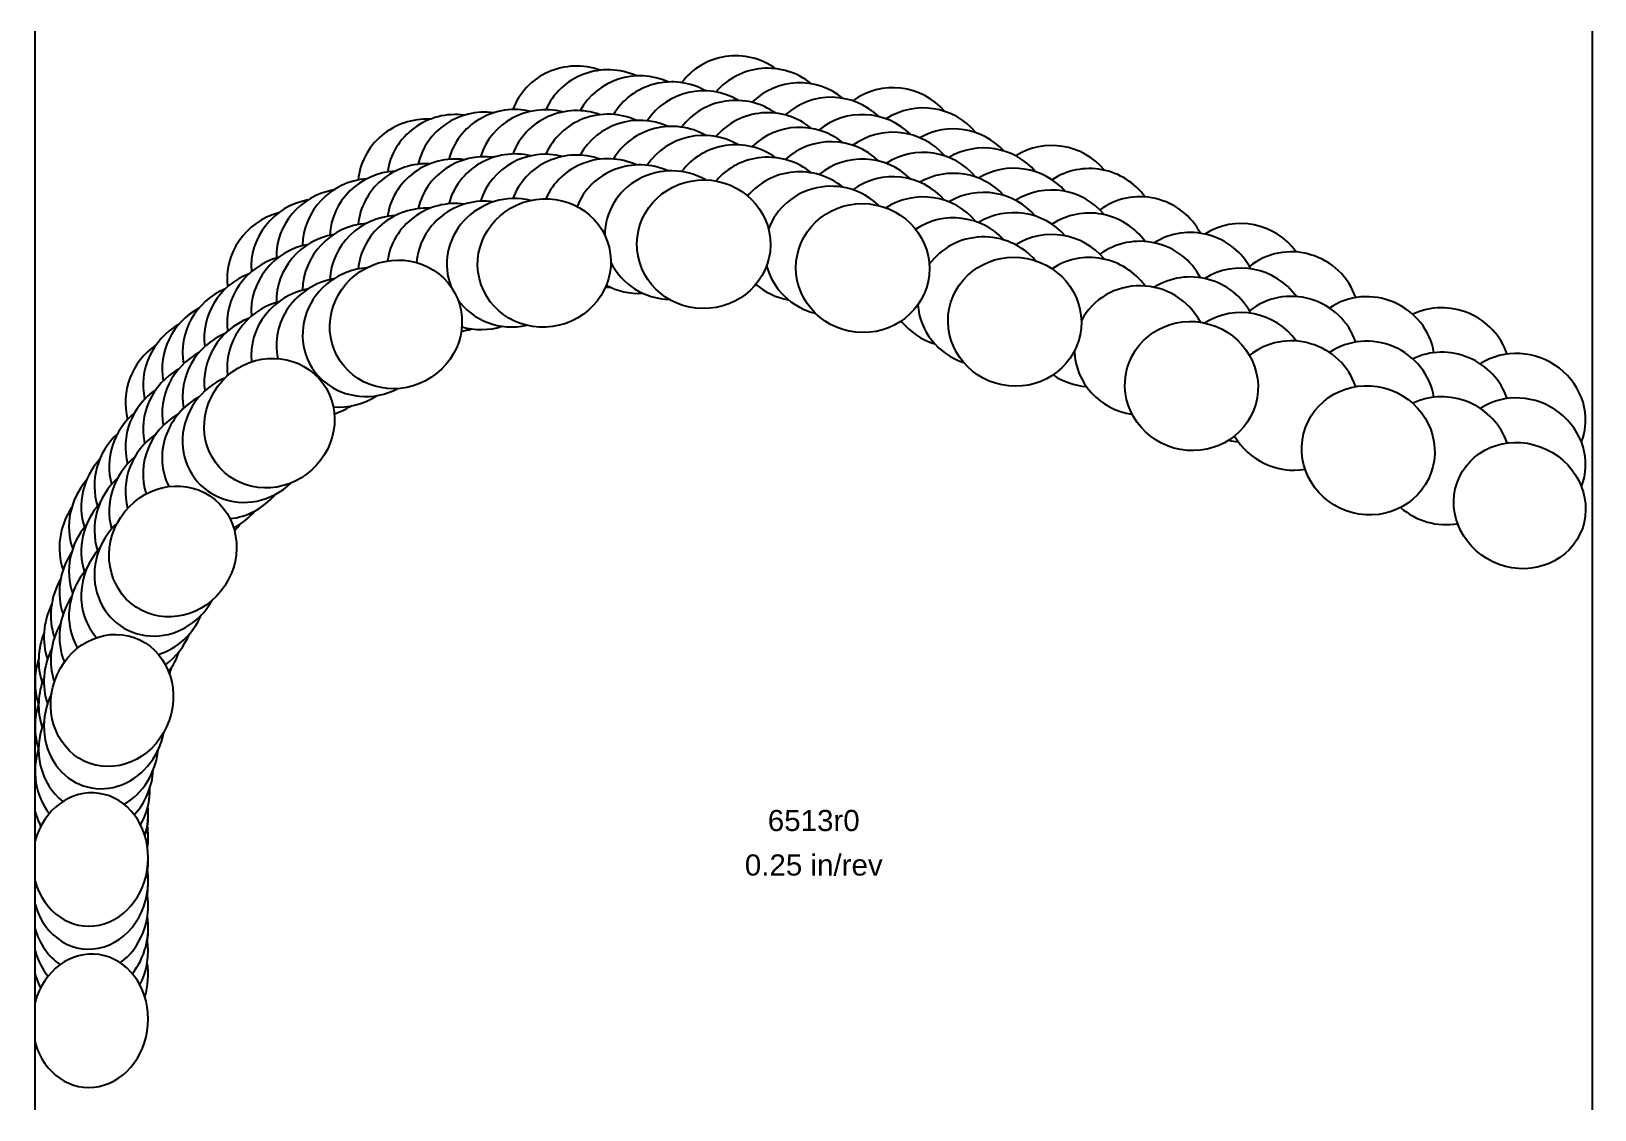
# Model space of a CAD drawing. Header units: inches. Extents: x -8.77 to 0.01, y -5 to 1.06.
import ezdxf
from ezdxf.enums import TextEntityAlignment as Align

# ---------------------------------------------------------------- set-up
doc = ezdxf.new("R2010")
doc.units = ezdxf.units.IN
doc.header["$MEASUREMENT"] = 0
for name, color, linetype, true_color in [('Blade_1', 30, 'Continuous', 0xff7f00), ('Blade_2', 7, 'Continuous', 0xcccc00), ('Blade_3', 7, 'Continuous', 0x00cc00), ('Blade_4', 7, 'Continuous', 0x00cccc), ('Blade_5', 7, 'Continuous', 0x0066cc)]:
    doc.layers.add(name, color=color, linetype=linetype, true_color=true_color)
doc.layers.add('Gage_Line', color=7, linetype='Continuous')
doc.styles.get("Standard").update_dxf_attribs({"font": 'arial.ttf'})

msp = doc.modelspace()

# ---------------------------------------------------------------- linework, layer by layer
at = {"layer": 'Blade_1'}
for centre, major_axis, ratio, start_param, end_param in [((-4.993252, 0.362628), (0.374963, -0.005257), 0.96408822, 7.3174338, 8.87378988), ((-5.889172, 0.257117), (0.364518, 0.088045), 0.96002462, 7.34665073, 8.9066349), ((-4.099909, 0.228539), (0.372944, -0.039211), 0.96580882, 7.15303441, 8.67102183), ((-4.993252, 0.112628), (0.374963, -0.005257), 0.96408822, 7.3174338, 8.87378988), ((-5.889172, 0.007117), (0.364518, 0.088045), 0.96002462, 7.34665073, 8.9066349), ((-4.099909, -0.021461), (0.372944, -0.039211), 0.96580882, 7.15303441, 8.67102183), ((-6.722496, -0.087847), (0.331584, 0.17515), 0.95411763, 1.11338806, 2.63341633), ((-3.245866, -0.072892), (0.367797, -0.073147), 0.96564124, 7.18186923, 8.61788343), ((-6.722496, -0.337847), (0.331584, 0.17515), 0.95411763, 1.11338806, 2.63341633), ((-3.245866, -0.322892), (0.367797, -0.073147), 0.96564124, 7.18186923, 8.61788343), ((-2.252742, -0.434313), (0.360895, -0.101882), 0.96535337, 7.01924515, 8.71283576), ((-7.43347, -0.642661), (0.277871, 0.251819), 0.94663935, 1.17942042, 2.56909031), ((-2.252742, -0.684313), (0.360895, -0.101882), 0.96535337, 7.01924515, 8.71283576), ((-1.259465, -0.795573), (0.352205, -0.12875), 0.9646515, 6.77956566, 8.81703799), ((-7.43347, -0.892661), (0.277871, 0.251819), 0.94663935, 1.17942042, 2.56909031), ((-1.259465, -1.045573), (0.352205, -0.12875), 0.9646515, 6.77956566, 8.81703799), ((-0.40896, -1.105873), (0.3384, -0.161586), 0.9335827, 6.34200468, 8.9125148), ((-0.40896, -1.355873), (0.3384, -0.161586), 0.9335827, 6.34200468, 8.9125148), ((-7.975628, -1.363458), (0.206931, 0.312737), 0.93365493, 1.26077696, 2.46529371), ((-7.975628, -1.613458), (0.206931, 0.312737), 0.93365493, 1.26077696, 2.46529371), ((-8.317633, -2.20095), (0.123869, 0.353951), 0.90643898, 1.36069139, 2.28325052), ((-8.317633, -2.45095), (0.123869, 0.353951), 0.90643898, 1.36069139, 2.28325052), ((-8.317633, -2.45095), (0.123869, 0.353951), 0.90643898, 4.73683772, 4.84389469), ((-8.439581, -3.594446), (0.0328, 0.373563), 0.86704586, 1.97782491, 7.64879721), ((-8.439581, -3.344446), (0.0328, 0.373563), 0.86704586, 4.47302784, 4.92073289), ((-8.439581, -3.344446), (0.0328, 0.373563), 0.86704586, 1.97782491, 2.01200162), ((-8.439881, -4.000749), (0.0328, 0.373563), 0.86704582, 4.66074427, 4.83371017), ((-8.439881, -4.500749), (0.0328, 0.373563), 0.86704582, 1.98086807, 7.64575401), ((-8.439881, -4.250749), (0.0328, 0.373563), 0.86704582, 4.47302782, 4.99610582), ((-8.439881, -4.250749), (0.0328, 0.373563), 0.86704582, 1.98086807, 2.01200161)]:
    msp.add_ellipse(centre, major_axis=major_axis, ratio=ratio, start_param=start_param, end_param=end_param, dxfattribs=at)
for centre, major_axis, ratio in [((-4.993252, -0.137372), (0.374963, -0.005257), 0.96408822), ((-5.889172, -0.242883), (0.364518, 0.088045), 0.96002462), ((-4.099909, -0.271461), (0.372944, -0.039211), 0.96580882), ((-6.722496, -0.587847), (0.331584, 0.17515), 0.95411763), ((-3.245866, -0.572892), (0.367797, -0.073147), 0.96564124), ((-2.252742, -0.934313), (0.360895, -0.101882), 0.96535337), ((-7.43347, -1.142661), (0.277871, 0.251819), 0.94663935), ((-1.259465, -1.295573), (0.352205, -0.12875), 0.9646515), ((-0.40896, -1.605873), (0.3384, -0.161586), 0.9335827), ((-7.975628, -1.863458), (0.206931, 0.312737), 0.93365493), ((-8.317633, -2.70095), (0.123869, 0.353951), 0.90643898)]:
    msp.add_ellipse(centre, major_axis=major_axis, ratio=ratio, dxfattribs=at)
at = {"layer": 'Blade_2'}
for centre, major_axis, ratio, start_param, end_param in [((-5.174289, 0.413524), (0.374763, 0.013326), 0.96320481, 7.28052107, 8.87237546), ((-4.275318, 0.325845), (0.373594, -0.03244), 0.9658344, 7.14821143, 8.70240139), ((-6.062888, 0.258706), (0.359719, 0.10596), 0.95907759, 7.31364077, 8.90085537), ((-5.174289, 0.163524), (0.374763, 0.013326), 0.96320481, 7.28052107, 8.87237546), ((-4.275318, 0.075845), (0.373594, -0.03244), 0.9658344, 7.14821143, 8.70240139), ((-3.416075, 0.041165), (0.369085, -0.066343), 0.96568142, 7.14971641, 8.58775371), ((-6.062888, 0.008706), (0.359719, 0.10596), 0.95907759, 7.31364077, 8.90085537), ((-5.174289, -0.086476), (0.374763, 0.013326), 0.96320481, 7.28052107, 9.3863131), ((-6.87618, -0.131201), (0.322193, 0.191877), 0.9525643, 1.08442814, 2.62176808), ((-4.275318, -0.174155), (0.373594, -0.03244), 0.9658344, 7.14821143, 9.17018811), ((-3.416075, -0.208835), (0.369085, -0.066343), 0.96568142, 7.14971641, 8.58775371), ((-6.062888, -0.241294), (0.359719, 0.10596), 0.95907759, 7.31364077, 9.5154628), ((-6.87618, -0.381201), (0.322193, 0.191877), 0.9525643, 1.08442814, 2.62176808), ((-3.416075, -0.458835), (0.369085, -0.066343), 0.96568142, 7.14971641, 8.99921224), ((-5.174289, -0.086476), (0.374763, 0.013326), 0.96320481, 3.5382938, 4.64810176), ((-4.275318, -0.174155), (0.373594, -0.03244), 0.9658344, 3.46436099, 4.55307349), ((-6.87618, -0.631201), (0.322193, 0.191877), 0.9525643, 1.08442814, 4.6546522), ((-7.556671, -0.723043), (0.265123, 0.265207), 0.9449577, 1.15839822, 2.56664863), ((-6.062888, -0.241294), (0.359719, 0.10596), 0.95907759, 3.44571828, 4.64179008), ((-3.416075, -0.458835), (0.369085, -0.066343), 0.96568142, 3.37675908, 4.56648487), ((-7.556671, -0.973043), (0.265123, 0.265207), 0.9449577, 1.15839822, 2.56664863), ((-7.556671, -1.223043), (0.265123, 0.265207), 0.9449577, 1.15839822, 4.69224443), ((-8.060746, -1.470931), (0.191276, 0.32255), 0.92922053, 1.25669119, 2.45822773), ((-8.060746, -1.720931), (0.191276, 0.32255), 0.92922053, 1.25669119, 2.45822773), ((-8.060746, -1.970931), (0.191276, 0.32255), 0.92922053, 1.25669119, 4.74549479), ((-8.359799, -2.324716), (0.105695, 0.359797), 0.89893272, 1.37707896, 2.22980635), ((-8.359799, -2.574716), (0.105695, 0.359797), 0.89893272, 1.37707896, 2.22980635), ((-8.359799, -2.824716), (0.105695, 0.359797), 0.89893272, 1.37707896, 4.82344537), ((-8.439881, -3.473663), (0.0328, 0.373563), 0.86704582, 4.65420174, 4.98400284), ((-8.439881, -3.723663), (0.0328, 0.373563), 0.86704582, 1.98086807, 4.98400284)]:
    msp.add_ellipse(centre, major_axis=major_axis, ratio=ratio, start_param=start_param, end_param=end_param, dxfattribs=at)
at = {"layer": 'Blade_3'}
for centre, major_axis, ratio, start_param, end_param in [((-5.354913, 0.447529), (0.37359, 0.032486), 0.96278217, 7.32369408, 8.85809939), ((-4.452828, 0.407083), (0.374123, -0.025628), 0.96540444, 7.21747457, 8.72168037), ((-6.23359, 0.243835), (0.354034, 0.123632), 0.95761571, 7.36662626, 8.88432549), ((-5.354913, 0.197529), (0.37359, 0.032486), 0.96278217, 7.32369408, 8.85809939), ((-4.452828, 0.157083), (0.374123, -0.025628), 0.96540444, 7.21747457, 8.72168037), ((-3.586283, 0.14828), (0.370242, -0.05955), 0.96571779, 7.16563976, 8.54916039), ((-6.23359, -0.006165), (0.354034, 0.123632), 0.95761571, 7.36662626, 8.88432549), ((-5.354913, -0.052471), (0.37359, 0.032486), 0.96278217, 7.32369408, 8.97547425), ((-4.452828, -0.092917), (0.374123, -0.025628), 0.96540444, 7.21747457, 8.81766417), ((-3.586283, -0.10172), (0.370242, -0.05955), 0.96571779, 7.16563976, 8.54916039), ((-7.024491, -0.18956), (0.312338, 0.207534), 0.95152095, 1.13698348, 2.60163983), ((-6.23359, -0.256165), (0.354034, 0.123632), 0.95761571, 7.36662626, 9.03128213), ((-2.536446, -0.23385), (0.36293, -0.094374), 0.96545438, 6.99762833, 8.76348359), ((-3.586283, -0.35172), (0.370242, -0.05955), 0.96571779, 7.16563976, 8.62249645), ((-7.024491, -0.43956), (0.312338, 0.207534), 0.95152095, 1.13698348, 2.60163983), ((-2.536446, -0.48385), (0.36293, -0.094374), 0.96545438, 6.99762833, 8.76348359), ((-1.685143, -0.54363), (0.35598, -0.117913), 0.96504452, 6.91087882, 8.86712874), ((-7.024491, -0.68956), (0.312338, 0.207534), 0.95152095, 1.13698348, 2.78282219), ((-5.354913, -0.052471), (0.37359, 0.032486), 0.96278217, 4.11113254, 4.6805843), ((-4.452828, -0.092917), (0.374123, -0.025628), 0.96540444, 4.05683228, 4.60496653), ((-2.536446, -0.73385), (0.36293, -0.094374), 0.96545438, 6.99762833, 9.20940537), ((-1.685143, -0.79363), (0.35598, -0.117913), 0.96504452, 6.91087882, 8.86712874), ((-7.672745, -0.816569), (0.251239, 0.278395), 0.9426687, 1.20970208, 2.52104627), ((-0.834079, -0.853821), (0.348047, -0.139601), 0.95134251, 6.96237762, 8.70918868), ((-6.23359, -0.256165), (0.354034, 0.123632), 0.95761571, 4.06619163, 4.68497901), ((-3.586283, -0.35172), (0.370242, -0.05955), 0.96571779, 3.9493244, 4.57170012), ((-1.685143, -1.04363), (0.35598, -0.117913), 0.96504452, 6.91087882, 8.86712874), ((-7.672745, -1.066569), (0.251239, 0.278395), 0.9426687, 1.20970208, 2.52104627), ((-2.536446, -0.73385), (0.36293, -0.094374), 0.96545438, 3.41771082, 4.8247653), ((-0.834079, -1.103821), (0.348047, -0.139601), 0.95134251, 6.96237762, 8.70918868), ((-7.672745, -1.316569), (0.251239, 0.278395), 0.9426687, 1.20970208, 2.79743445), ((-7.024491, -0.68956), (0.312338, 0.207534), 0.95152095, 4.01219425, 4.70706059), ((-0.834079, -1.353821), (0.348047, -0.139601), 0.95134251, 6.96237762, 8.70918868), ((-1.685143, -1.04363), (0.35598, -0.117913), 0.96504452, 3.96454986, 5.21318007), ((-8.137569, -1.589525), (0.175166, 0.331575), 0.92464653, 1.30092563, 2.40963446), ((-7.672745, -1.316569), (0.251239, 0.278395), 0.9426687, 3.9544074, 4.74425299), ((-8.137569, -1.839525), (0.175166, 0.331575), 0.92464653, 1.30092563, 2.40963446), ((-0.834079, -1.353821), (0.348047, -0.139601), 0.95134251, 4.36301881, 5.28357294), ((-8.137569, -2.089525), (0.175166, 0.331575), 0.92464653, 1.30092563, 2.80196186), ((-8.137569, -2.089525), (0.175166, 0.331575), 0.92464653, 3.89226059, 4.79886566), ((-8.393185, -2.457311), (0.087897, 0.364553), 0.89115047, 1.40601456, 2.1773742), ((-8.393185, -2.707311), (0.087897, 0.364553), 0.89115047, 1.40601456, 2.1773742), ((-8.393185, -2.957311), (0.087897, 0.364553), 0.89115047, 1.40601456, 2.7700075), ((-8.393185, -2.957311), (0.087897, 0.364553), 0.89115047, 3.84865306, 4.86661011), ((-8.439881, -3.359725), (0.0328, 0.373563), 0.86704582, 4.6606092, 4.81110545), ((-8.439881, -3.609725), (0.0328, 0.373563), 0.86704582, 4.6606092, 4.81110545), ((-8.439881, -3.859725), (0.0328, 0.373563), 0.86704582, 3.78625918, 4.99597006), ((-8.439881, -3.859725), (0.0328, 0.373563), 0.86704582, 1.98086807, 2.69877026)]:
    msp.add_ellipse(centre, major_axis=major_axis, ratio=ratio, start_param=start_param, end_param=end_param, dxfattribs=at)
at = {"layer": 'Blade_4'}
for centre, major_axis, ratio, start_param, end_param in [((-5.53464, 0.481835), (0.371524, 0.050941), 0.96187624, 7.27114374, 8.89650213), ((-4.632037, 0.48955), (0.374527, -0.018826), 0.96497, 7.19348125, 8.79420138), ((-3.756592, 0.265816), (0.371269, -0.052765), 0.96575086, 7.09492301, 8.59062508), ((-6.400791, 0.230134), (0.347248, 0.141577), 0.95663764, 1.02757677, 2.63159409), ((-5.53464, 0.231835), (0.371524, 0.050941), 0.96187624, 7.27114374, 8.89650213), ((-4.632037, 0.23955), (0.374527, -0.018826), 0.96497, 7.19348125, 8.79420138), ((-6.400791, -0.019866), (0.347248, 0.141577), 0.95663764, 1.02757677, 2.63159409), ((-5.53464, -0.018165), (0.371524, 0.050941), 0.96187624, 7.27114374, 8.89650213), ((-4.632037, -0.01045), (0.374527, -0.018826), 0.96497, 7.19348125, 8.79420138), ((-3.756592, 0.015816), (0.371269, -0.052765), 0.96575086, 7.09492301, 8.59062508), ((-2.820251, -0.075044), (0.364754, -0.087062), 0.96553457, 0.83601997, 2.41158443), ((-7.167085, -0.245415), (0.301716, 0.222693), 0.94992049, 1.0924014, 2.60844381), ((-6.400791, -0.269866), (0.347248, 0.141577), 0.95663764, 1.02757677, 2.63159409), ((-3.756592, -0.234184), (0.371269, -0.052765), 0.96575086, 7.09492301, 8.59062508), ((-2.820251, -0.325044), (0.364754, -0.087062), 0.96553457, 0.83601997, 2.41158443), ((-1.96894, -0.384764), (0.358603, -0.109677), 0.96522209, 7.18394622, 8.73542555), ((-7.167085, -0.495415), (0.301716, 0.222693), 0.94992049, 1.0924014, 2.60844381), ((-2.820251, -0.575044), (0.364754, -0.087062), 0.96553457, 0.83601997, 2.41158443), ((-1.96894, -0.634764), (0.358603, -0.109677), 0.96522209, 7.18394622, 8.73542555), ((-7.167085, -0.745415), (0.301716, 0.222693), 0.94992049, 1.0924014, 2.62759894), ((-5.53464, -0.018165), (0.371524, 0.050941), 0.96187624, 4.55267972, 4.62522796), ((-4.632037, -0.01045), (0.374527, -0.018826), 0.96497, 4.57246495, 4.58707504), ((-1.96894, -0.884764), (0.358603, -0.109677), 0.96522209, 7.18394622, 8.73542555), ((-7.781405, -0.905691), (0.237209, 0.290442), 0.93973617, 1.17900224, 2.50838099), ((-6.400791, -0.269866), (0.347248, 0.141577), 0.95663764, 4.46324498, 4.62325888), ((-3.756592, -0.234184), (0.371269, -0.052765), 0.96575086, 4.48905085, 4.5182375), ((-7.781405, -1.155691), (0.237209, 0.290442), 0.93973617, 1.17900224, 2.50838099), ((-2.820251, -0.575044), (0.364754, -0.087062), 0.96553457, 4.34340682, 4.87796391), ((-7.167085, -0.745415), (0.301716, 0.222693), 0.94992049, 4.37075482, 4.64466981), ((-7.781405, -1.405691), (0.237209, 0.290442), 0.93973617, 1.17900224, 2.6007397), ((-1.96894, -0.884764), (0.358603, -0.109677), 0.96522209, 4.79812605, 4.9419134), ((-8.206369, -1.70162), (0.175159, 0.331579), 0.92464012, 1.32475468, 2.43618121), ((-7.781405, -1.405691), (0.237209, 0.290442), 0.93973617, 4.27554281, 4.68824852), ((-8.206369, -1.95162), (0.175159, 0.331579), 0.92464012, 1.32475468, 2.43618121), ((-8.206369, -2.20162), (0.175159, 0.331579), 0.92464012, 1.32475468, 2.61736875), ((-8.206369, -2.20162), (0.175159, 0.331579), 0.92464012, 4.2248526, 4.81899071), ((-8.417557, -2.580866), (0.069893, 0.368429), 0.88227385, 1.43052375, 2.12417294), ((-8.417557, -2.830866), (0.069893, 0.368429), 0.88227385, 1.43052375, 2.12417294), ((-8.417557, -3.080866), (0.069893, 0.368429), 0.88227385, 1.43052375, 2.49070964), ((-8.417557, -3.080866), (0.069893, 0.368429), 0.88227385, 4.09767009, 4.84966476), ((-8.439881, -3.48547), (0.0328, 0.373563), 0.86704582, 4.67046269, 4.9819813), ((-8.439881, -3.73547), (0.0328, 0.373563), 0.86704582, 4.64665825, 4.9819813), ((-8.439881, -3.98547), (0.0328, 0.373563), 0.86704582, 4.0547112, 4.9819813), ((-8.439881, -3.98547), (0.0328, 0.373563), 0.86704582, 1.98086807, 2.43031823)]:
    msp.add_ellipse(centre, major_axis=major_axis, ratio=ratio, start_param=start_param, end_param=end_param, dxfattribs=at)
at = {"layer": 'Blade_5'}
for centre, major_axis, ratio, start_param, end_param in [((-4.812345, 0.559256), (0.374807, -0.012035), 0.96453122, 7.24468373, 8.83382987), ((-5.712863, 0.502888), (0.368548, 0.069263), 0.9609565, 7.29820743, 8.90274129), ((-3.927, 0.379192), (0.37217, -0.045987), 0.96578106, 7.09681107, 8.62792857), ((-5.712863, 0.252888), (0.368548, 0.069263), 0.9609565, 7.29820743, 8.90274129), ((-4.812345, 0.309256), (0.374807, -0.012035), 0.96453122, 7.24468373, 8.83382987), ((-6.563887, 0.203942), (0.339824, 0.15857), 0.95512921, 1.06146615, 2.63301515), ((-3.927, 0.129192), (0.37217, -0.045987), 0.96578106, 7.09681107, 8.62792857), ((-3.033058, 0.054502), (0.36635, -0.080081), 0.96559169, 0.88819988, 2.36606916), ((-5.712863, 0.002888), (0.368548, 0.069263), 0.9609565, 7.29820743, 8.90274129), ((-4.812345, 0.059256), (0.374807, -0.012035), 0.96453122, 7.24468373, 8.83382987), ((-6.563887, -0.046058), (0.339824, 0.15857), 0.95512921, 1.06146615, 2.63301515), ((-3.927, -0.120808), (0.37217, -0.045987), 0.96578106, 7.09681107, 8.62792857), ((-3.033058, -0.195498), (0.36635, -0.080081), 0.96559169, 0.88819988, 2.36606916), ((-7.303572, -0.31202), (0.289948, 0.237813), 0.94829401, 1.12527254, 2.60593677), ((-6.563887, -0.296058), (0.339824, 0.15857), 0.95512921, 1.06146615, 2.63301515), ((-3.033058, -0.445498), (0.36635, -0.080081), 0.96559169, 0.88819988, 2.36606916), ((-7.303572, -0.56202), (0.289948, 0.237813), 0.94829401, 1.12527254, 2.60593677), ((-7.303572, -0.81202), (0.289948, 0.237813), 0.94829401, 1.12527254, 2.60593677), ((-7.882468, -1.003567), (0.222611, 0.301777), 0.93673124, 1.21432613, 2.50296561), ((-7.882468, -1.253567), (0.222611, 0.301777), 0.93673124, 1.21432613, 2.50296561), ((-7.882468, -1.503567), (0.222611, 0.301777), 0.93673124, 1.21432613, 2.50296561), ((-8.265744, -1.819908), (0.14112, 0.347434), 0.91295674, 1.35077438, 2.3342126), ((-7.882468, -1.503567), (0.222611, 0.301777), 0.93673124, 4.58838171, 4.7223633), ((-8.265744, -2.069908), (0.14112, 0.347434), 0.91295674, 1.35077438, 2.3342126), ((-8.265744, -2.319908), (0.14112, 0.347434), 0.91295674, 1.35077438, 2.39062653), ((-8.265744, -2.319908), (0.14112, 0.347434), 0.91295674, 4.43430413, 4.77974251), ((-8.433107, -2.708937), (0.051082, 0.371505), 0.87476886, 1.4491658, 1.45489399), ((-8.433107, -2.708937), (0.051082, 0.371505), 0.87476886, 1.99851649, 2.00525748), ((-8.433107, -2.958937), (0.051082, 0.371505), 0.87476886, 1.4491658, 1.45489399), ((-8.433107, -2.958937), (0.051082, 0.371505), 0.87476886, 1.99851649, 2.00525748), ((-8.433107, -3.208937), (0.051082, 0.371505), 0.87476886, 1.4491658, 1.45489399), ((-8.433107, -3.208937), (0.051082, 0.371505), 0.87476886, 4.29424883, 4.8844208), ((-8.433107, -3.208937), (0.051082, 0.371505), 0.87476886, 1.99851649, 2.25141548), ((-8.439881, -4.114587), (0.0328, 0.373563), 0.86704582, 4.27168197, 4.98654957), ((-8.439881, -4.114587), (0.0328, 0.373563), 0.86704582, 1.98086807, 2.21334746)]:
    msp.add_ellipse(centre, major_axis=major_axis, ratio=ratio, start_param=start_param, end_param=end_param, dxfattribs=at)
at = {"layer": 'Gage_Line'}
for p, q in [((-8.75, -5.000749), (-8.75, 1.059256)), ((0, -5.000749), (0, 1.059256))]:
    msp.add_line(p, q, dxfattribs=at)

# ---------------------------------------------------------------- texts
for s, p in [('6513r0', (-4.375, -3.375562)), ('0.25 in/rev', (-4.375, -3.625562))]:
    msp.add_text(s, height=0.11875).set_placement(p, align=Align.MIDDLE_CENTER)

doc.saveas('drawing.dxf')
